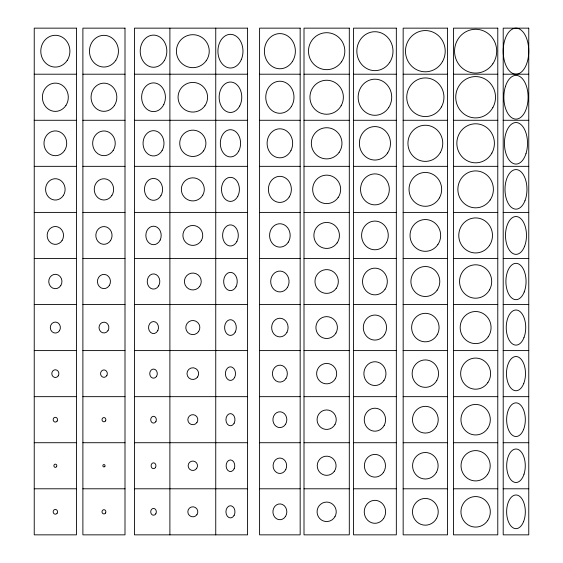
<?xml version="1.0" encoding="UTF-8"?>
<svg xmlns="http://www.w3.org/2000/svg" width="563" height="563" viewBox="0 0 563 563"><rect width="100%" height="100%" fill="white"/><g stroke="black" fill="none" stroke-linecap="round" stroke-linejoin="round"><path stroke-width="0.84" d="M34.237 74.21L76.455 74.21M82.888 74.21L125 74.21M134.437 74.21L247.586 74.21M259.592 74.21L300.163 74.21M304.006 74.21L349.299 74.21M353.529 74.21L396.331 74.21M403.157 74.21L447.536 74.21M453.461 74.21L497.783 74.21M503.202 74.21L528.763 74.21M34.237 120.278L76.455 120.278M82.888 120.278L125 120.278M134.437 120.278L247.586 120.278M259.592 120.278L300.163 120.278M304.006 120.278L349.299 120.278M353.529 120.278L396.331 120.278M403.157 120.278L447.536 120.278M453.461 120.278L497.783 120.278M503.202 120.278L528.763 120.278M34.237 166.338L76.455 166.338M82.888 166.338L125 166.338M134.437 166.338L247.586 166.338M259.592 166.338L300.163 166.338M304.006 166.338L349.299 166.338M353.529 166.338L396.331 166.338M403.157 166.338L447.536 166.338M453.461 166.338L497.783 166.338M503.202 166.338L528.763 166.338M34.237 212.406L76.455 212.406M82.888 212.406L125 212.406M134.437 212.406L247.586 212.406M259.592 212.406L300.163 212.406M304.006 212.406L349.299 212.406M353.529 212.406L396.331 212.406M403.157 212.406L447.536 212.406M453.461 212.406L497.783 212.406M503.202 212.406L528.763 212.406M34.237 258.466L76.455 258.466M82.888 258.466L125 258.466M134.437 258.466L247.586 258.466M259.592 258.466L300.163 258.466M304.006 258.466L349.299 258.466M353.529 258.466L396.331 258.466M403.157 258.466L447.536 258.466M453.461 258.466L497.783 258.466M503.202 258.466L528.763 258.466M34.237 304.534L76.455 304.534M82.888 304.534L125 304.534M134.437 304.534L247.586 304.534M259.592 304.534L300.163 304.534M304.006 304.534L349.299 304.534M353.529 304.534L396.331 304.534M403.157 304.534L447.536 304.534M453.461 304.534L497.783 304.534M503.202 304.534L528.763 304.534M34.237 350.594L76.455 350.594M82.888 350.594L125 350.594M134.437 350.594L247.586 350.594M259.592 350.594L300.163 350.594M304.006 350.594L349.299 350.594M353.529 350.594L396.331 350.594M403.157 350.594L447.536 350.594M453.461 350.594L497.783 350.594M503.202 350.594L528.763 350.594M34.237 396.662L76.455 396.662M82.888 396.662L125 396.662M134.437 396.662L247.586 396.662M259.592 396.662L300.163 396.662M304.006 396.662L349.299 396.662M353.529 396.662L396.331 396.662M403.157 396.662L447.536 396.662M453.461 396.662L497.783 396.662M503.202 396.662L528.763 396.662M34.237 442.722L76.455 442.722M82.888 442.722L125 442.722M134.437 442.722L247.586 442.722M259.592 442.722L300.163 442.722M304.006 442.722L349.299 442.722M353.529 442.722L396.331 442.722M403.157 442.722L447.536 442.722M453.461 442.722L497.783 442.722M503.202 442.722L528.763 442.722M34.237 488.79L76.455 488.79M82.888 488.79L125 488.79M134.437 488.79L247.586 488.79M259.592 488.79L300.163 488.79M304.006 488.79L349.299 488.79M353.529 488.79L396.331 488.79M403.157 488.79L447.536 488.79M453.461 488.79L497.783 488.79M503.202 488.79L528.763 488.79M215.749 28.15L215.749 534.85M169.892 28.15L169.892 534.85M76.455 28.15L34.237 28.15L34.237 534.85L76.455 534.85L76.455 28.15M125 28.15L82.888 28.15L82.888 534.85L125 534.85L125 28.15M247.586 28.15L134.437 28.15L134.437 534.85L247.586 534.85L247.586 28.15M300.163 28.15L259.592 28.15L259.592 534.85L300.163 534.85L300.163 28.15M349.299 28.15L304.006 28.15L304.006 534.85L349.299 534.85L349.299 28.15M396.331 28.15L353.529 28.15L353.529 534.85L396.331 534.85L396.331 28.15M447.536 28.15L403.157 28.15L403.157 534.85L447.536 534.85L447.536 28.15M497.783 28.15L453.461 28.15L453.461 534.85L497.783 534.85L497.783 28.15M528.763 28.15L503.202 28.15L503.202 534.85L528.763 534.85L528.763 28.15M515.982 74.21A23.034 12.78 -90 0 0 528.763 51.184A23.034 12.78 90 0 0 515.982 28.15A23.034 12.78 -90 0 0 503.202 51.184A23.034 12.78 90 0 0 515.982 74.21M505.475 86.315A21.866 12.133 90 0 0 515.982 119.11A21.866 12.133 90 0 0 526.489 86.315A21.866 12.133 90 0 0 505.475 86.315M525.969 153.699A20.782 11.534 -90 0 0 515.982 122.53A20.782 11.534 -90 0 0 505.996 153.699A20.782 11.534 -90 0 0 525.969 153.699M524.962 200.766A19.789 10.986 -90 0 0 516.968 169.66A19.789 10.986 -90 0 0 506.017 197.69A19.789 10.986 -90 0 0 524.962 200.766M524.568 246.327A18.917 10.493 -90 0 0 516.925 216.6A18.917 10.493 -90 0 0 506.461 243.385A18.917 10.493 -90 0 0 524.568 246.327M524.223 291.958A18.164 10.078 -90 0 0 516.89 263.407A18.164 10.078 -90 0 0 506.834 289.129A18.164 10.078 -90 0 0 524.223 291.958M523.949 337.673A17.559 9.747 -90 0 0 516.862 310.072A17.559 9.747 -90 0 0 507.143 334.943A17.559 9.747 -90 0 0 523.949 337.673M523.752 383.48A17.115 9.501 -90 0 0 516.834 356.583A17.115 9.501 -90 0 0 507.362 380.82A17.115 9.501 -90 0 0 523.752 383.48M523.625 429.386A16.841 9.346 -90 0 0 516.82 402.918A16.841 9.346 -90 0 0 507.502 426.768A16.841 9.346 -90 0 0 523.625 429.386M524.033 474.13A16.749 9.297 -90 0 0 515.982 449.007A16.749 9.297 -90 0 0 507.932 474.13A16.749 9.297 -90 0 0 524.033 474.13M523.625 521.514A16.841 9.346 -90 0 0 516.82 495.046A16.841 9.346 -90 0 0 507.502 518.896A16.841 9.346 -90 0 0 523.625 521.514M492.85 63.795A21.901 21.07 -90 0 0 477.515 29.367A21.901 21.07 -90 0 0 456.502 60.382A21.901 21.07 -90 0 0 492.85 63.795M492.843 107.582A20.669 19.888 -90 0 0 475.622 76.575A20.669 19.888 -90 0 0 458.402 107.582A20.669 19.888 -90 0 0 492.843 107.582M491.886 153.066A19.515 18.776 -90 0 0 475.622 123.79A19.515 18.776 -90 0 0 459.359 153.066A19.515 18.776 -90 0 0 491.886 153.066M490.148 200.006A18.459 17.763 -90 0 0 477.22 170.983A18.459 17.763 -90 0 0 459.507 197.127A18.459 17.763 -90 0 0 490.148 200.006M489.402 245.524A17.516 16.855 -90 0 0 477.135 217.987A17.516 16.855 -90 0 0 460.33 242.794A17.516 16.855 -90 0 0 489.402 245.524M489.543 289.854A16.707 16.074 -90 0 0 475.622 264.793A16.707 16.074 -90 0 0 461.702 289.854A16.707 16.074 -90 0 0 489.543 289.854M488.248 336.801A16.046 15.44 -90 0 0 477.009 311.578A16.046 15.44 -90 0 0 461.611 334.309A16.046 15.44 -90 0 0 488.248 336.801M487.861 382.587A15.56 14.969 -90 0 0 476.967 358.131A15.56 14.969 -90 0 0 462.033 380.166A15.56 14.969 -90 0 0 487.861 382.587M487.628 428.478A15.257 14.68 -90 0 0 476.938 404.494A15.257 14.68 -90 0 0 462.3 426.1A15.257 14.68 -90 0 0 487.628 428.478M487.544 474.482A15.159 14.582 -90 0 0 476.931 450.66A15.159 14.582 -90 0 0 462.385 472.125A15.159 14.582 -90 0 0 487.544 474.482M487.628 520.606A15.257 14.68 -90 0 0 476.938 496.622A15.257 14.68 -90 0 0 462.3 518.227A15.257 14.68 -90 0 0 487.628 520.606M442.553 61.494A20.627 19.874 -90 0 0 425.346 30.557A20.627 19.874 -90 0 0 408.14 61.494A20.627 19.874 -90 0 0 442.553 61.494M441.462 106.9A19.311 18.607 -90 0 0 425.346 77.933A19.311 18.607 -90 0 0 409.238 106.9A19.311 18.607 -90 0 0 441.462 106.9M440.428 152.348A18.072 17.411 -90 0 0 425.346 125.239A18.072 17.411 -90 0 0 410.265 152.348A18.072 17.411 -90 0 0 440.428 152.348M439.471 197.838A16.925 16.313 -90 0 0 425.346 172.447A16.925 16.313 -90 0 0 411.222 197.838A16.925 16.313 -90 0 0 439.471 197.838M437.866 244.588A15.891 15.314 -90 0 0 426.726 219.605A15.891 15.314 -90 0 0 411.454 242.111A15.891 15.314 -90 0 0 437.866 244.588M437.162 290.135A14.997 14.448 -90 0 0 426.648 266.566A14.997 14.448 -90 0 0 412.236 287.799A14.997 14.448 -90 0 0 437.162 290.135M437.247 334.689A14.258 13.737 -90 0 0 425.346 313.31A14.258 13.737 -90 0 0 413.453 334.689A14.258 13.737 -90 0 0 437.247 334.689M436.782 380.482A13.702 13.202 -90 0 0 425.346 359.926A13.702 13.202 -90 0 0 413.911 380.482A13.702 13.202 -90 0 0 436.782 380.482M436.501 426.374A13.364 12.879 -90 0 0 425.346 406.331A13.364 12.879 -90 0 0 414.199 426.374A13.364 12.879 -90 0 0 436.501 426.374M436.402 472.378A13.245 12.766 -90 0 0 425.346 452.504A13.245 12.766 -90 0 0 414.291 472.378A13.245 12.766 -90 0 0 436.402 472.378M436.501 518.502A13.364 12.879 -90 0 0 425.346 498.452A13.364 12.879 -90 0 0 414.199 518.502A13.364 12.879 -90 0 0 436.501 518.502M389.709 62.387A19.459 18.079 -90 0 0 376.548 31.802A19.459 18.079 -90 0 0 358.518 59.361A19.459 18.079 -90 0 0 389.709 62.387M388.646 107.646A18.058 16.784 -90 0 0 376.436 79.256A18.058 16.784 -90 0 0 359.701 104.838A18.058 16.784 -90 0 0 388.646 107.646M387.64 152.946A16.735 15.546 -90 0 0 376.323 126.647A16.735 15.546 -90 0 0 360.82 150.342A16.735 15.546 -90 0 0 387.64 152.946M386.69 198.289A15.49 14.392 -90 0 0 376.218 173.946A15.49 14.392 -90 0 0 361.868 195.882A15.49 14.392 -90 0 0 386.69 198.289M386.471 242.611A14.349 13.336 -90 0 0 374.93 221.083A14.349 13.336 -90 0 0 363.381 242.611A14.349 13.336 -90 0 0 386.471 242.611M385.064 289.185A13.35 12.4 -90 0 0 376.042 268.206A13.35 12.4 -90 0 0 363.67 287.109A13.35 12.4 -90 0 0 385.064 289.185M384.43 334.767A12.513 11.626 -90 0 0 375.971 315.104A12.513 11.626 -90 0 0 364.374 332.817A12.513 11.626 -90 0 0 384.43 334.767M383.952 380.468A11.879 11.042 -90 0 0 375.922 361.798A11.879 11.042 -90 0 0 364.908 378.618A11.879 11.042 -90 0 0 383.952 380.468M384.17 425.431A11.485 10.669 -90 0 0 374.93 408.21A11.485 10.669 -90 0 0 365.683 425.431A11.485 10.669 -90 0 0 384.17 425.431M383.551 472.287A11.351 10.542 -90 0 0 375.873 454.454A11.351 10.542 -90 0 0 365.359 470.52A11.351 10.542 -90 0 0 383.551 472.287M383.649 518.432A11.485 10.669 -90 0 0 375.887 500.38A11.485 10.669 -90 0 0 365.246 516.644A11.485 10.669 -90 0 0 383.649 518.432M341.509 61.824A18.48 18.171 -90 0 0 328.285 32.774A18.48 18.171 -90 0 0 310.164 58.946A18.48 18.171 -90 0 0 341.509 61.824M341.136 105.745A17.003 16.721 -90 0 0 326.653 80.242A17.003 16.721 -90 0 0 312.176 105.745A17.003 16.721 -90 0 0 341.136 105.745M339.179 152.284A15.588 15.321 -90 0 0 328.032 127.787A15.588 15.321 -90 0 0 312.746 149.857A15.588 15.321 -90 0 0 339.179 152.284M338.103 197.571A14.244 14.005 -90 0 0 327.912 175.192A14.244 14.005 -90 0 0 313.95 195.354A14.244 14.005 -90 0 0 338.103 197.571M337.103 242.92A12.998 12.78 -90 0 0 327.8 222.491A12.998 12.78 -90 0 0 315.062 240.894A12.998 12.78 -90 0 0 337.103 242.92M336.202 288.34A11.879 11.682 -90 0 0 327.701 269.67A11.879 11.682 -90 0 0 316.054 286.49A11.879 11.682 -90 0 0 336.202 288.34M335.963 333.029A10.936 10.746 -90 0 0 326.653 316.631A10.936 10.746 -90 0 0 317.342 333.029A10.936 10.746 -90 0 0 335.963 333.029M335.344 378.73A10.204 10.028 -90 0 0 326.653 363.424A10.204 10.028 -90 0 0 317.968 378.73A10.204 10.028 -90 0 0 335.344 378.73M334.95 424.558A9.74 9.578 -90 0 0 326.653 409.948A9.74 9.578 -90 0 0 318.362 424.558A9.74 9.578 -90 0 0 334.95 424.558M334.352 471.273A9.578 9.416 -90 0 0 327.497 456.213A9.578 9.416 -90 0 0 318.109 469.781A9.578 9.416 -90 0 0 334.352 471.273M334.95 516.686A9.74 9.578 -90 0 0 326.653 502.076A9.74 9.578 -90 0 0 318.362 516.686A9.74 9.578 -90 0 0 334.95 516.686M292.542 61.311A17.587 15.49 -90 0 0 281.268 33.667A17.587 15.49 -90 0 0 265.82 58.573A17.587 15.49 -90 0 0 292.542 61.311M291.416 106.47A16.024 14.11 -90 0 0 281.141 81.283A16.024 14.11 -90 0 0 267.066 103.979A16.024 14.11 -90 0 0 291.416 106.47M290.944 150.567A14.511 12.78 -90 0 0 279.874 128.8A14.511 12.78 -90 0 0 268.811 150.567A14.511 12.78 -90 0 0 290.944 150.567M289.276 196.888A13.055 11.499 -90 0 0 280.909 176.374A13.055 11.499 -90 0 0 269.445 194.861A13.055 11.499 -90 0 0 289.276 196.888M288.291 242.16A11.682 10.289 -90 0 0 280.803 223.8A11.682 10.289 -90 0 0 270.536 240.345A11.682 10.289 -90 0 0 288.291 242.16M287.383 287.503A10.43 9.184 -90 0 0 280.705 271.113A10.43 9.184 -90 0 0 271.542 285.884A10.43 9.184 -90 0 0 287.383 287.503M286.996 332.233A9.332 8.22 -90 0 0 279.874 318.229A9.332 8.22 -90 0 0 272.759 332.233A9.332 8.22 -90 0 0 286.996 332.233M285.976 378.505A8.466 7.46 -90 0 0 280.543 365.19A8.466 7.46 -90 0 0 273.111 377.189A8.466 7.46 -90 0 0 285.976 378.505M285.568 424.242A7.903 6.96 -90 0 0 280.501 411.82A7.903 6.96 -90 0 0 273.562 423.01A7.903 6.96 -90 0 0 285.568 424.242M285.751 469.605A7.706 6.784 -90 0 0 279.874 458.05A7.706 6.784 -90 0 0 273.998 469.605A7.706 6.784 -90 0 0 285.751 469.605M285.568 516.37A7.903 6.96 -90 0 0 280.501 503.948A7.903 6.96 -90 0 0 273.562 515.138A7.903 6.96 -90 0 0 285.568 516.37M241.302 59.608A16.848 12.534 -90 0 0 230.45 34.336A16.848 12.534 -90 0 0 219.598 59.608A16.848 12.534 -90 0 0 241.302 59.608M239.704 106.006A15.208 11.316 -90 0 0 231.47 82.099A15.208 11.316 -90 0 0 220.182 103.634A15.208 11.316 -90 0 0 239.704 106.006M238.726 151.144A13.603 10.12 -90 0 0 231.358 129.757A13.603 10.12 -90 0 0 221.266 149.026A13.603 10.12 -90 0 0 238.726 151.144M237.776 196.304A12.041 8.959 -90 0 0 231.252 177.38A12.041 8.959 -90 0 0 222.322 194.432A12.041 8.959 -90 0 0 237.776 196.304M236.861 241.506A10.542 7.84 -90 0 0 231.154 224.94A10.542 7.84 -90 0 0 223.335 239.866A10.542 7.84 -90 0 0 236.861 241.506M236.003 286.757A9.128 6.791 -90 0 0 231.062 272.408A9.128 6.791 -90 0 0 224.292 285.335A9.128 6.791 -90 0 0 236.003 286.757M235.228 332.086A7.854 5.841 -90 0 0 230.978 319.742A7.854 5.841 -90 0 0 225.151 330.861A7.854 5.841 -90 0 0 235.228 332.086M234.588 377.548A6.805 5.06 -90 0 0 230.907 366.851A6.805 5.06 -90 0 0 225.862 376.485A6.805 5.06 -90 0 0 234.588 377.548M234.152 423.193A6.087 4.525 -90 0 0 230.858 413.629A6.087 4.525 -90 0 0 226.34 422.25A6.087 4.525 -90 0 0 234.152 423.193M234.201 468.669A5.827 4.335 -90 0 0 230.45 459.929A5.827 4.335 -90 0 0 226.699 468.669A5.827 4.335 -90 0 0 234.201 468.669M234.152 515.321A6.087 4.525 -90 0 0 230.858 505.757A6.087 4.525 -90 0 0 226.34 514.378A6.087 4.525 -90 0 0 234.152 515.321M206.241 60.677A16.489 16.418 -90 0 0 194.298 34.758A16.489 16.418 -90 0 0 177.922 58.109A16.489 16.418 -90 0 0 206.241 60.677M204.883 105.781A14.814 14.751 -90 0 0 194.151 82.487A14.814 14.751 -90 0 0 179.435 103.472A14.814 14.751 -90 0 0 204.883 105.781M203.539 150.891A13.167 13.104 -90 0 0 194.003 130.201A13.167 13.104 -90 0 0 180.934 148.843A13.167 13.104 -90 0 0 203.539 150.891M202.771 195.143A11.541 11.485 -90 0 0 192.82 177.831A11.541 11.485 -90 0 0 182.876 195.143A11.541 11.485 -90 0 0 202.771 195.143M201.413 240.415A9.965 9.916 -90 0 0 192.82 225.474A9.965 9.916 -90 0 0 184.235 240.415A9.965 9.916 -90 0 0 201.413 240.415M199.703 286.37A8.452 8.417 -90 0 0 193.581 273.076A8.452 8.417 -90 0 0 185.185 285.054A8.452 8.417 -90 0 0 199.703 286.37M198.57 331.628A7.066 7.03 -90 0 0 193.454 320.53A7.066 7.03 -90 0 0 186.444 330.53A7.066 7.03 -90 0 0 198.57 331.628M197.599 377.006A5.869 5.848 -90 0 0 193.348 367.78A5.869 5.848 -90 0 0 187.521 376.091A5.869 5.848 -90 0 0 197.599 377.006M196.909 422.581A5.025 4.997 -90 0 0 193.271 414.692A5.025 4.997 -90 0 0 188.288 421.8A5.025 4.997 -90 0 0 196.909 422.581M196.649 468.465A4.708 4.68 -90 0 0 193.243 461.069A4.708 4.68 -90 0 0 188.57 467.733A4.708 4.68 -90 0 0 196.649 468.465M196.909 514.709A5.025 4.997 -90 0 0 193.271 506.82A5.025 4.997 -90 0 0 188.288 513.928A5.025 4.997 -90 0 0 196.909 514.709M164.41 60.438A16.074 13.315 -90 0 0 154.719 35.173A16.074 13.315 -90 0 0 141.44 57.933A16.074 13.315 -90 0 0 164.41 60.438M163.819 104.422A14.349 11.886 -90 0 0 153.523 82.895A14.349 11.886 -90 0 0 143.227 104.422A14.349 11.886 -90 0 0 163.819 104.422M162.081 150.581A12.632 10.465 -90 0 0 154.466 130.729A12.632 10.465 -90 0 0 144.022 148.618A12.632 10.465 -90 0 0 162.081 150.581M160.927 195.664A10.929 9.057 -90 0 0 154.339 178.485A10.929 9.057 -90 0 0 145.303 193.968A10.929 9.057 -90 0 0 160.927 195.664M160.159 240.063A9.247 7.664 -90 0 0 153.523 226.185A9.247 7.664 -90 0 0 146.887 240.063A9.247 7.664 -90 0 0 160.159 240.063M158.675 285.877A7.601 6.299 -90 0 0 154.086 273.928A7.601 6.299 -90 0 0 147.809 284.695A7.601 6.299 -90 0 0 158.675 285.877M157.844 330.572A6.017 4.983 -90 0 0 153.523 321.543A6.017 4.983 -90 0 0 149.202 330.572A6.017 4.983 -90 0 0 157.844 330.572M156.613 376.253A4.56 3.779 -90 0 0 153.861 369.089A4.56 3.779 -90 0 0 150.096 375.542A4.56 3.779 -90 0 0 156.613 376.253M155.958 421.391A3.399 2.815 -90 0 0 153.523 416.296A3.399 2.815 -90 0 0 151.088 421.391A3.399 2.815 -90 0 0 155.958 421.391M155.494 467.431A2.906 2.407 -90 0 0 153.741 462.856A2.906 2.407 -90 0 0 151.334 466.973A2.906 2.407 -90 0 0 155.494 467.431M155.824 513.773A3.399 2.815 -90 0 0 153.776 508.438A3.399 2.815 -90 0 0 150.968 513.245A3.399 2.815 -90 0 0 155.824 513.773M115.788 60.311A15.848 14.49 -90 0 0 105.246 35.392A15.848 14.49 -90 0 0 90.798 57.841A15.848 14.49 -90 0 0 115.788 60.311M114.479 105.365A14.103 12.893 -90 0 0 105.105 83.204A14.103 12.893 -90 0 0 92.248 103.17A14.103 12.893 -90 0 0 114.479 105.365M113.177 150.42A12.351 11.288 -90 0 0 104.957 131.01A12.351 11.288 -90 0 0 93.697 148.498A12.351 11.288 -90 0 0 113.177 150.42M111.868 195.481A10.606 9.691 -90 0 0 104.817 178.809A10.606 9.691 -90 0 0 95.147 193.827A10.606 9.691 -90 0 0 111.868 195.481M110.566 240.542A8.86 8.1 -90 0 0 104.669 226.607A8.86 8.1 -90 0 0 96.59 239.162A8.86 8.1 -90 0 0 110.566 240.542M109.271 285.603A7.129 6.517 -90 0 0 104.528 274.406A7.129 6.517 -90 0 0 98.032 284.491A7.129 6.517 -90 0 0 109.271 285.603M107.983 330.671A5.405 4.94 -90 0 0 104.387 322.184A5.405 4.94 -90 0 0 99.461 329.834A5.405 4.94 -90 0 0 107.983 330.671M106.879 375.479A3.709 3.392 -90 0 0 103.944 369.919A3.709 3.392 -90 0 0 101.009 375.479A3.709 3.392 -90 0 0 106.879 375.479M105.527 420.913A2.125 1.942 -90 0 0 104.12 417.577A2.125 1.942 -90 0 0 102.184 420.582A2.125 1.942 -90 0 0 105.527 420.913M104.838 466.438A1.189 1.091 -90 0 0 104.042 464.566A1.189 1.091 -90 0 0 102.959 466.255A1.189 1.091 -90 0 0 104.838 466.438M105.527 513.041A2.125 1.942 -90 0 0 104.12 509.705A2.125 1.942 -90 0 0 102.184 512.71A2.125 1.942 -90 0 0 105.527 513.041M67.257 60.332A15.891 14.561 -90 0 0 56.659 35.356A15.891 14.561 -90 0 0 42.134 57.855A15.891 14.561 -90 0 0 67.257 60.332M65.948 105.387A14.145 12.963 -90 0 0 56.511 83.162A14.145 12.963 -90 0 0 43.583 103.191A14.145 12.963 -90 0 0 65.948 105.387M64.639 150.448A12.4 11.366 -90 0 0 56.37 130.961A12.4 11.366 -90 0 0 45.033 148.519A12.4 11.366 -90 0 0 64.639 150.448M63.337 195.509A10.662 9.768 -90 0 0 56.223 178.76A10.662 9.768 -90 0 0 46.483 193.855A10.662 9.768 -90 0 0 63.337 195.509M62.036 240.577A8.931 8.185 -90 0 0 56.082 226.544A8.931 8.185 -90 0 0 47.918 239.191A8.931 8.185 -90 0 0 62.036 240.577M60.748 285.652A7.206 6.608 -90 0 0 55.941 274.322A7.206 6.608 -90 0 0 49.354 284.526A7.206 6.608 -90 0 0 60.748 285.652M59.474 330.734A5.51 5.053 -90 0 0 55.8 322.078A5.51 5.053 -90 0 0 50.761 329.876A5.51 5.053 -90 0 0 59.474 330.734M58.242 375.852A3.864 3.54 -90 0 0 55.667 369.778A3.864 3.54 -90 0 0 52.134 375.254A3.864 3.54 -90 0 0 58.242 375.852M57.13 421.061A2.379 2.182 -90 0 0 55.54 417.317A2.379 2.182 -90 0 0 53.365 420.695A2.379 2.182 -90 0 0 57.13 421.061M56.553 466.678A1.605 1.471 -90 0 0 55.477 464.151A1.605 1.471 -90 0 0 54.013 466.431A1.605 1.471 -90 0 0 56.553 466.678M57.13 513.189A2.379 2.182 -90 0 0 55.54 509.445A2.379 2.182 -90 0 0 53.365 512.816A2.379 2.182 -90 0 0 57.13 513.189"/></g></svg>
